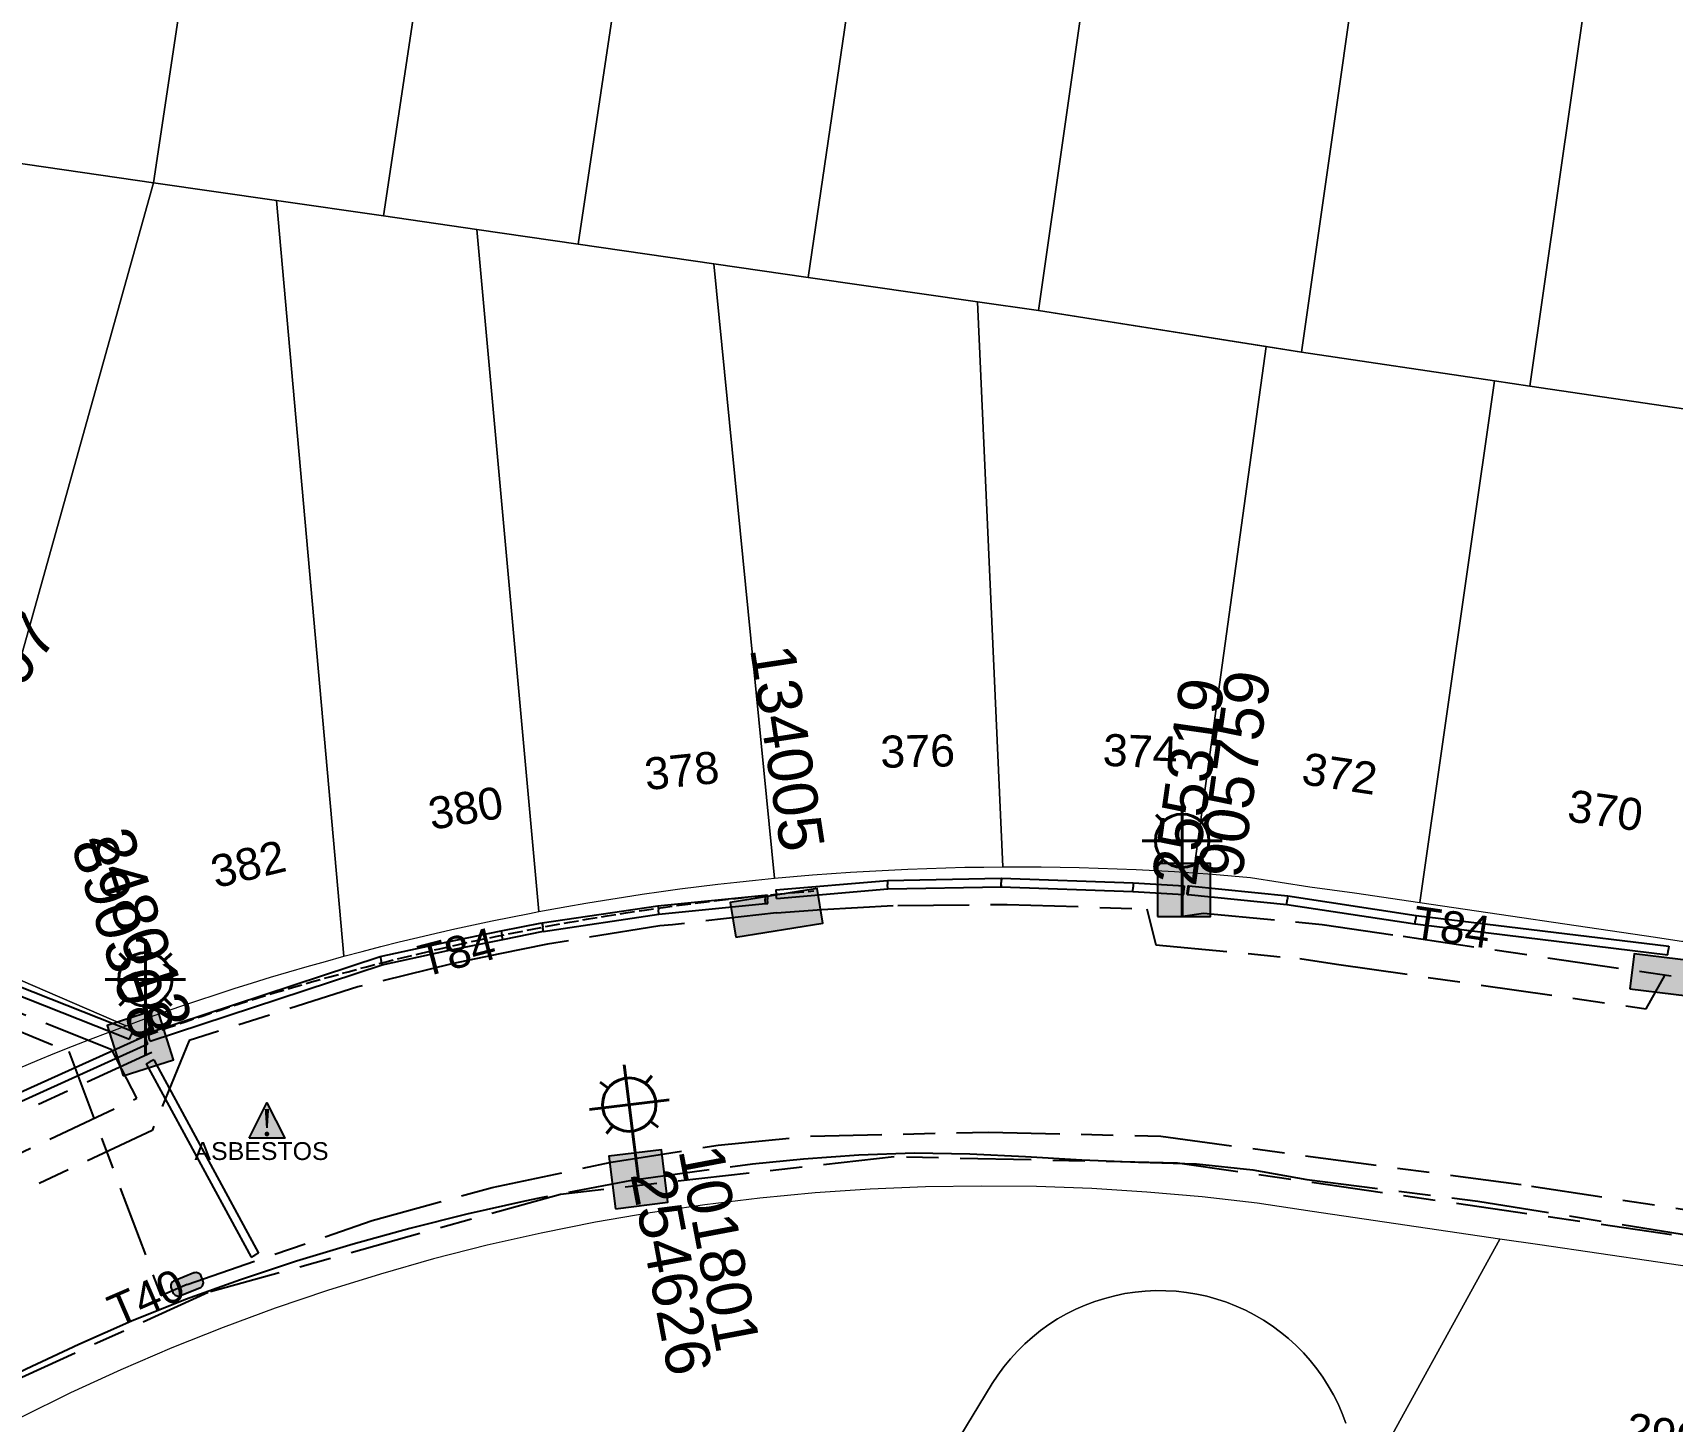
# Model space of a CAD drawing. Header units: metres. Extents: x 299140 to 300955, y 6226202 to 6227439.
# Drawn here: x 299967.4 to 300059.4, y 6226822.3 to 6226900.2 of the extents above; entities that cross this region are included whole.
import ezdxf
from ezdxf.enums import TextEntityAlignment as Align

# ---------------------------------------------------------------- set-up
doc = ezdxf.new("R2010")
doc.units = ezdxf.units.M
doc.linetypes.add('Cable Exist UG', pattern=[8.2, 4, -1.2, 1.8, -1.2])
doc.linetypes.add('DASHED', pattern=[0.75, 0.5, -0.25])
doc.layers.get('0').update_dxf_attribs({"color": 6})
doc.layers.add('Cadastre Land Parcels_SP_EXT', color=9, linetype='Continuous', lineweight=5)
doc.layers.add('Cadastre Roads_SP_EXT', color=9, linetype='Continuous', lineweight=5)
for name, color, linetype in [('Duct_SP_EXT', 7, 'Continuous'), ('Equip_HV_EXT', 7, 'Continuous'), ('Equip_SP_SL_EXT', 7, 'Continuous'), ('Mains_HV_EXT', 7, 'Continuous'), ('Mains_LV_EXT', 7, 'Continuous'), ('Mains_LV_SL_EXT', 7, 'Continuous'), ('Mains_SL_EXT', 7, 'Continuous'), ('SupportsUG_SP_LV_EXT', 7, 'Continuous'), ('SupportsUG_SP_LV_SL_EXT', 7, 'Continuous')]:
    doc.layers.add(name, color=color, linetype=linetype)
doc.layers.add('UNKNOWN_FEATURES', color=1, linetype='DASHED', plot=False)
doc.styles.add('COLUMN_LABEL', font='arial.ttf')
doc.styles.add('iecARIAL', font='arial.ttf', dxfattribs={"height": 2})
doc.styles.add('iecNAME', font='times.ttf')
doc.styles.add('POLE_LABEL', font='arial.ttf')
doc.styles.get("Standard").update_dxf_attribs({"font": 'arial.ttf'})

# ---------------------------------------------------------------- blocks, each defined once
blk = doc.blocks.new('COLUMN_EXT')
blk.add_hatch(color=256).paths.add_polyline_path([(-1.485, 1.485), (-1.485, -1.485), (1.485, -1.485), (1.485, 1.485)])
blk.add_lwpolyline([(-1.485, -1.485), (1.485, -1.485), (1.485, 1.485), (-1.485, 1.485)], close=True)
for tag, height, style, flags, p in [('ASSET_NUM', 2.5, 'COLUMN_LABEL', 8, (2, 2)), ('STRUCTURE_PLANT_NUMBER', 0.2, 'POLE_LABEL', 9, (1.813, 0.031)), ('STREET_CODE', 0.2, 'COLUMN_LABEL', 9, (1.813, -0.2))]:
    blk.add_attdef(tag, text='', height=height, dxfattribs=dict(style=style, flags=flags)).set_placement(p, align=Align.MIDDLE_LEFT)
at = {"flags": 9}
for tag, p in [('OWNED_BY', (1.813, -0.6)), ('STATE', (1.813, -0.8)), ('COLUMN_TYPE', (1.813, -0.4)), ('USAGE', (1.813, -1)), ('STREETNAME', (1.813, -1.6)), ('SUBURB', (1.813, -1.8)), ('LEGEND', (1.813, -1.2)), ('LOCATION', (1.813, -1.4)), ('NOTES', (1.813, -2))]:
    blk.add_attdef(tag, text='', height=0.2, dxfattribs=at).set_placement(p, align=Align.MIDDLE_LEFT)
at = {"flags": 1}
blk.add_attdef('Z', (1.813, -2.351), '', height=0.2, dxfattribs=at)
blk = doc.blocks.new('PILLAR_EXT')
blk.add_hatch(color=256).paths.add_polyline_path([(-2.475, 0.99), (-2.475, -0.99), (2.475, -0.99), (2.475, 0.99)])
blk.add_lwpolyline([(-2.475, -0.99), (2.475, -0.99), (2.475, 0.99), (-2.475, 0.99)], close=True)
at = {"style": 'iecARIAL', "flags": 8}
blk.add_attdef('ASSET_NUM', (1.5, 3.5), '', height=2.5, dxfattribs=at)
for tag, p, flags in [('OWNED_BY', (0, -0.2), 9), ('STATE', (0, -0.4), 9), ('SUPPORT_TYPE', (0, -0.6), 9), ('USAGE', (0, -0.8), 9), ('LEGEND', (0, -1), 9), ('STREETNAME', (0, -1.8), 9), ('SUBURB', (0, -2), 1), ('LOCATION', (0, -1.2), 9), ('NOTES', (0, -1.4), 9), ('PARENT', (0, -1.6), 9)]:
    blk.add_attdef(tag, p, '', height=0.2, dxfattribs=dict(flags=flags))
blk = doc.blocks.new('SL_LANTERN_EXT')
at = {"lineweight": 40}
for p, q in [((0, 1.968), (0, 6.468)), ((-1.459, 5.676), (-1.061, 5.278)), ((1.458, 5.676), (1.06, 5.278)), ((-2.25, 4.218), (2.25, 4.218)), ((-1.459, 2.759), (-1.061, 3.157)), ((1.458, 2.759), (1.06, 3.157)), ((0, 0), (0, 2.721))]:
    blk.add_line(p, q, dxfattribs=at)
blk.add_circle((0, 4.218), 1.5, dxfattribs=at)
at = {"style": 'iecARIAL', "flags": 8}
blk.add_attdef('ASSET_NUM', (1.5, 1.5), '', height=2.5, dxfattribs=at)
for tag, p, height, flags in [('CONSTRUCTED_VOLTAGE', (0.981, -0.653), 0.2, 9), ('CONTROL_TYPE', (0.981, -0.853), 0.2, 9), ('LANTERN_PURPOSE', (0.981, -1.053), 0.2, 9), ('LNUMBER', (2.181, -3.253), 2.5, 8), ('OPERATING_VOLTAGE', (0.981, -1.653), 0.2, 9), ('ORIENTATION', (0.981, -1.853), 0.2, 9), ('LANTERN_TYPE', (0.981, -1.253), 0.2, 9), ('NO_PHASES', (0.981, -1.453), 0.2, 9), ('OWNED_BY', (0.981, -2.053), 0.2, 9), ('STATE', (0.981, -2.253), 0.2, 9), ('CEXIST', (0.981, -2.653), 0.2, 9), ('CNEW', (0.981, -2.853), 0.2, 9), ('USAGE', (0.981, -2.453), 0.2, 9), ('CNUMBER', (0.981, -3.053), 0.2, 9), ('CREMOVE', (0.981, -3.253), 0.2, 9), ('CREPLACE', (0.981, -3.453), 0.2, 9), ('LKINGHEIGHT', (0.981, -3.653), 0.2, 9), ('LBRACKET', (0.981, -3.853), 0.2, 9), ('LBRACKETVOCAB', (0.981, -4.053), 0.2, 9), ('LCATEGORY', (0.981, -4.253), 0.2, 9), ('LCHARGE1', (0.981, -4.453), 0.2, 9), ('LCHARGE1PERCENT', (0.981, -4.653), 0.2, 9), ('LCHARGE2', (0.981, -4.853), 0.2, 9), ('LCHARGE2PERCENT', (0.981, -5.053), 0.2, 9), ('LCHARGE3', (0.981, -5.253), 0.2, 9), ('LCHARGE3PERCENT', (0.981, -5.453), 0.2, 9), ('LEXIST', (0.981, -5.653), 0.2, 9), ('LLAMP', (0.981, -5.853), 0.2, 9), ('LLAMPVOCAB', (0.981, -6.053), 0.2, 9), ('LMAST', (0.981, -6.253), 0.2, 9), ('LMASTVOCAB', (0.981, -6.453), 0.2, 9), ('LNEW', (0.981, -6.653), 0.2, 9), ('LANTNUMBER', (0.981, -6.853), 0.2, 9), ('LOUTREACH', (0.981, -7.253), 0.2, 9), ('LOUTREACHVOCAB', (0.981, -7.453), 0.2, 9), ('LRATECODE', (0.981, -7.653), 0.2, 9), ('LREMOVE', (0.981, -7.853), 0.2, 9), ('LREPLACE', (0.981, -8.053), 0.2, 9), ('LTYPE', (0.981, -8.253), 0.2, 9), ('LTYPEVOCAB', (0.981, -8.453), 0.2, 9), ('STREETNAME', (0.981, -9.253), 0.2, 9), ('LEGEND', (0.981, -8.653), 0.2, 9), ('LOCATION', (0.981, -8.853), 0.2, 9), ('NOTES', (0.981, -9.053), 0.2, 9), ('SUBURB', (0.981, -9.453), 0.2, 1)]:
    blk.add_attdef(tag, p, '', height=height, dxfattribs=dict(flags=flags))
blk = doc.blocks.new('HV_STJ_EXT')
h = blk.add_hatch(color=256)
edge = h.paths.add_edge_path()
edge.add_ellipse((-0.586, 0.131), major_axis=(0.226, 0.226), ratio=1, start_angle=44.99996, end_angle=135)
edge.add_line((-0.906, 0.131), (-0.906, -0.131))
edge.add_ellipse((-0.586, -0.131), major_axis=(0.226, 0.226), ratio=1, start_angle=134.99996, end_angle=225)
edge.add_line((-0.586, -0.451), (0.586, -0.451))
edge.add_ellipse((0.586, -0.131), major_axis=(-0.226, 0.226), ratio=1, start_angle=134.99996, end_angle=225)
edge.add_line((0.906, -0.131), (0.906, 0.131))
edge.add_ellipse((0.586, 0.131), major_axis=(-0.226, 0.226), ratio=1, start_angle=224.99996, end_angle=315)
edge.add_line((0.586, 0.451), (-0.586, 0.451))
blk.add_lwpolyline([(-0.906, 0.131), (-0.906, -0.131, 0.414214), (-0.586, -0.451), (0.586, -0.451, 0.414214), (0.906, -0.131), (0.906, 0.131, 0.414214), (0.586, 0.451), (-0.586, 0.451, 0.414214)], format="xyb", close=True)
for tag, flags, p in [('ORIENTATION', 9, (1.5, 0)), ('Z', 1, (1.5, -0.8)), ('USAGE', 9, (1.5, -0.2)), ('LEGEND', 9, (1.5, -0.4)), ('NOTES', 9, (1.5, -0.6))]:
    blk.add_attdef(tag, text='', height=0.2, dxfattribs=dict(flags=flags)).set_placement(p, align=Align.MIDDLE_LEFT)
blk = doc.blocks.new('WARNING_FEATURE_EXT')
h = blk.add_hatch(color=2)
h.dxf.hatch_style = 1
h.paths.add_polyline_path([(0.001, 1.995), (-0.994, -0.001), (0.997, -0.001)])
at = {"color": 18, "true_color": 0x000000}
blk.add_lwpolyline([(-0.994, -0.001), (0.001, 1.995), (0.997, -0.001)], close=True, dxfattribs=at)
at = {"color": 18, "true_color": 0x000000, "insert": (0.001, 0.872), "char_height": 1.5, "attachment_point": 5, "line_spacing_factor": 1.5, "style": 'iecNAME'}
blk.add_mtext_dynamic_manual_height_columns('!', width=1.5, gutter_width=4, heights=[0], dxfattribs=at)
at = {"color": 2, "flags": 1}
for tag, p in [('STATE', (1.191, 2.008)), ('HAZMAT_ID', (1.191, 0.723))]:
    blk.add_attdef(tag, p, '', height=0.8, dxfattribs=at)
at = {"color": 2}
blk.add_attdef('WARNING_TYPE', text='', height=1, dxfattribs=at).set_placement((-4.067, -1.217), (4.875, -1.217), align=Align.ALIGNED)
at = {"color": 2, "flags": 1}
blk.add_attdef('WARNING_DESC', text='', height=0.8, dxfattribs=at).set_placement((1.191, -0.562), align=Align.MIDDLE_CENTER)

msp = doc.modelspace()

# ---------------------------------------------------------------- linework, layer by layer
at = {"layer": 'Cadastre Land Parcels_SP_EXT', "linetype": 'Continuous'}
for points in [[(299979.228, 6226925.501), (299969.899, 6226926.852), (299968.103, 6226927.115), (299966.308, 6226927.386), (299960.915, 6226893.739), (299974.181, 6226891.822), (299979.228, 6226925.501)], [(299992.15, 6226923.631), (299979.228, 6226925.501), (299974.181, 6226891.822), (299981.089, 6226890.823), (299987.094, 6226889.956), (299992.15, 6226923.631)], [(300003.048, 6226922), (299992.15, 6226923.631), (299987.094, 6226889.956), (299992.334, 6226889.2), (299998.02, 6226888.377), (300003.048, 6226922)], [(300015.823, 6226919.94), (300003.048, 6226922), (299998.02, 6226888.377), (300005.625, 6226887.278), (300010.933, 6226886.512), (300015.823, 6226919.94)], [(300028.598, 6226917.884), (300026.507, 6226918.215), (300015.823, 6226919.94), (300010.933, 6226886.512), (300020.429, 6226885.139), (300023.846, 6226884.645), (300028.598, 6226917.884)], [(300043.369, 6226915.611), (300028.598, 6226917.884), (300023.846, 6226884.645), (300038.604, 6226882.316), (300043.369, 6226915.611)], [(300056.191, 6226913.719), (300043.369, 6226915.611), (300038.604, 6226882.316), (300049.45, 6226880.7), (300051.423, 6226880.409), (300056.191, 6226913.719)], [(300069.013, 6226911.827), (300056.191, 6226913.719), (300051.423, 6226880.409), (300064.245, 6226878.518), (300069.013, 6226911.827)], [(299973.648, 6226844.864), (299974.656, 6226845.224), (299975.666, 6226845.574), (299976.679, 6226845.919), (299977.694, 6226846.255), (299978.712, 6226846.584), (299979.732, 6226846.906), (299980.754, 6226847.219), (299981.779, 6226847.525), (299982.806, 6226847.825), (299983.835, 6226848.115), (299984.866, 6226848.398), (299981.089, 6226890.823), (299974.181, 6226891.822), (299963.525, 6226853.709), (299963.703, 6226853.393), (299963.876, 6226853.076), (299964.043, 6226852.756), (299964.205, 6226852.432), (299964.36, 6226852.105), (299966.723, 6226847.057), (299972.644, 6226844.498), (299973.648, 6226844.864)], [(299985.9, 6226848.674), (299986.936, 6226848.943), (299987.973, 6226849.203), (299989.012, 6226849.456), (299990.053, 6226849.701), (299991.096, 6226849.938), (299992.141, 6226850.168), (299993.186, 6226850.389), (299994.235, 6226850.603), (299995.284, 6226850.81), (299995.816, 6226850.91), (299992.334, 6226889.2), (299987.094, 6226889.956), (299981.089, 6226890.823), (299984.866, 6226848.398), (299985.9, 6226848.674)], [(299996.335, 6226851.009), (299997.388, 6226851.199), (299998.442, 6226851.382), (299999.496, 6226851.557), (300000.553, 6226851.725), (300001.611, 6226851.885), (300002.669, 6226852.036), (300003.729, 6226852.18), (300004.789, 6226852.316), (300005.851, 6226852.444), (300006.915, 6226852.564), (300007.978, 6226852.677), (300009.042, 6226852.781), (300005.625, 6226887.278), (299998.02, 6226888.377), (299992.334, 6226889.2), (299995.816, 6226850.91), (299996.335, 6226851.009)], [(300020.429, 6226885.139), (300010.933, 6226886.512), (300005.625, 6226887.278), (300009.042, 6226852.781), (300010.107, 6226852.877), (300011.173, 6226852.967), (300012.24, 6226853.048), (300013.307, 6226853.12), (300014.374, 6226853.186), (300015.442, 6226853.242), (300016.511, 6226853.292), (300017.579, 6226853.333), (300018.648, 6226853.367), (300019.718, 6226853.393), (300020.787, 6226853.41), (300021.856, 6226853.42), (300020.429, 6226885.139)], [(300036.637, 6226882.627), (300023.846, 6226884.645), (300020.429, 6226885.139), (300021.856, 6226853.42), (300022.926, 6226853.422), (300023.996, 6226853.416), (300025.065, 6226853.401), (300026.134, 6226853.379), (300027.204, 6226853.349), (300028.272, 6226853.311), (300029.341, 6226853.265), (300030.409, 6226853.212), (300031.477, 6226853.151), (300032.544, 6226853.081), (300036.637, 6226882.627)], [(300049.45, 6226880.7), (300038.604, 6226882.316), (300036.637, 6226882.627), (300032.544, 6226853.081), (300033.611, 6226853.004), (300034.677, 6226852.918), (300035.742, 6226852.825), (300039.077, 6226852.298), (300041.582, 6226851.953), (300045.256, 6226851.413), (300049.45, 6226880.7)], [(300064.245, 6226878.518), (300051.423, 6226880.409), (300049.45, 6226880.7), (300045.256, 6226851.413), (300058.47, 6226849.47), (300060.051, 6226849.231), (300064.245, 6226878.518)], [(300079.654, 6226828.129), (300078.467, 6226828.303), (300051.987, 6226832.197), (300049.746, 6226832.526), (300041.983, 6226818.418), (300041.688, 6226817.884), (300040.308, 6226815.362), (300053.92, 6226810.27), (300072.595, 6226806.195), (300079.654, 6226828.129)]]:
    msp.add_lwpolyline(points, close=True, dxfattribs=at)
for points in [[(299963.525, 6226853.709), (299974.181, 6226891.822), (299974.181, 6226891.822), (299960.915, 6226893.739)], [(300041.983, 6226818.418), (300049.746, 6226832.526), (300049.746, 6226832.526), (300039.21, 6226834.08), (300036.124, 6226834.533), (300033.036, 6226834.888), (300029.94, 6226835.163), (300026.839, 6226835.357), (300023.733, 6226835.47), (300020.626, 6226835.502), (300017.518, 6226835.453), (300014.413, 6226835.324), (300011.313, 6226835.115), (300008.218, 6226834.825), (300005.133, 6226834.454), (300002.059, 6226834.004), (299998.997, 6226833.473), (299995.949, 6226832.862), (299992.918, 6226832.175), (299989.907, 6226831.407), (299986.917, 6226830.561), (299983.949, 6226829.638), (299981.008, 6226828.639), (299978.092, 6226827.562), (299975.205, 6226826.411), (299972.349, 6226825.187), (299969.527, 6226823.886), (299966.738, 6226822.514)], [(300017.244, 6226817.804), (300021.25, 6226824.409), (300021.567, 6226824.892), (300021.91, 6226825.358), (300022.278, 6226825.807), (300022.669, 6226826.235), (300023.081, 6226826.643), (300023.514, 6226827.027), (300023.966, 6226827.389), (300024.436, 6226827.727), (300024.925, 6226828.039), (300025.428, 6226828.326), (300025.946, 6226828.585), (300026.476, 6226828.818), (300027.018, 6226829.022), (300027.571, 6226829.197), (300028.131, 6226829.345), (300028.699, 6226829.461), (300029.272, 6226829.548), (300029.846, 6226829.605), (300030.427, 6226829.631), (300031.006, 6226829.628), (300031.584, 6226829.594), (300032.16, 6226829.53), (300032.731, 6226829.436), (300033.297, 6226829.311), (300033.857, 6226829.157), (300034.406, 6226828.975), (300034.945, 6226828.765), (300035.472, 6226828.526), (300035.988, 6226828.26), (300036.487, 6226827.966), (300036.971, 6226827.648), (300037.437, 6226827.304), (300037.885, 6226826.937), (300038.313, 6226826.547), (300038.721, 6226826.135), (300039.104, 6226825.701), (300039.466, 6226825.248), (300039.804, 6226824.778), (300040.117, 6226824.289), (300040.402, 6226823.786), (300040.662, 6226823.269), (300040.895, 6226822.737), (300041.099, 6226822.196)]]:
    msp.add_lwpolyline(points, dxfattribs=at)
at = {"layer": 'Cadastre Roads_SP_EXT', "linetype": 'Continuous'}
for points in [[(299966.674, 6226842.144), (299967.662, 6226842.555), (299968.652, 6226842.959), (299969.646, 6226843.355), (299970.642, 6226843.743), (299971.641, 6226844.124), (299972.644, 6226844.498), (299966.723, 6226847.057)], [(300041.099, 6226822.196), (300040.895, 6226822.737), (300040.662, 6226823.269), (300040.402, 6226823.786), (300040.117, 6226824.289), (300039.804, 6226824.778), (300039.466, 6226825.248), (300039.104, 6226825.701), (300038.721, 6226826.135), (300038.313, 6226826.547), (300037.885, 6226826.937), (300037.437, 6226827.304), (300036.971, 6226827.648), (300036.487, 6226827.966), (300035.988, 6226828.26), (300035.472, 6226828.526), (300034.945, 6226828.765), (300034.406, 6226828.975), (300033.857, 6226829.157), (300033.297, 6226829.311), (300032.731, 6226829.436), (300032.16, 6226829.53), (300031.584, 6226829.594), (300031.006, 6226829.628), (300030.427, 6226829.631), (300029.846, 6226829.605), (300029.272, 6226829.548), (300028.699, 6226829.461), (300028.131, 6226829.345), (300027.571, 6226829.197), (300027.018, 6226829.022), (300026.476, 6226828.818), (300025.946, 6226828.585), (300025.428, 6226828.326), (300024.925, 6226828.039), (300024.436, 6226827.727), (300023.966, 6226827.389), (300023.514, 6226827.027), (300023.081, 6226826.643), (300022.669, 6226826.235), (300022.278, 6226825.807), (300021.91, 6226825.358), (300021.567, 6226824.892), (300021.25, 6226824.409), (300017.244, 6226817.804)]]:
    msp.add_lwpolyline(points, dxfattribs=at)
at = {"layer": 'Duct_SP_EXT'}
for p, q in [((300009.106, 6226852.124), (300015.373, 6226852.66)), ((300009.147, 6226851.646), (300015.398, 6226852.18)), ((300015.373, 6226852.66), (300021.757, 6226852.783)), ((300015.373, 6226852.66), (300015.385, 6226852.42)), ((300015.398, 6226852.18), (300015.385, 6226852.42)), ((300015.398, 6226852.18), (300021.766, 6226852.303)), ((300021.753, 6226852.303), (300021.762, 6226852.543)), ((300021.753, 6226852.303), (300029.146, 6226852.043)), ((300021.757, 6226852.783), (300021.762, 6226852.543)), ((300021.77, 6226852.783), (300021.762, 6226852.543)), ((300021.766, 6226852.303), (300021.762, 6226852.543)), ((300021.77, 6226852.783), (300029.169, 6226852.522)), ((300029.146, 6226852.043), (300029.157, 6226852.282)), ((300029.169, 6226852.522), (300029.157, 6226852.282)), ((300029.169, 6226852.522), (300032.031, 6226852.356)), ((300032.031, 6226852.356), (300032.017, 6226852.117)), ((300032.224, 6226852.354), (300032.21, 6226852.114)), ((300032.224, 6226852.354), (300032.29, 6226852.35)), ((300032.29, 6226852.35), (300032.271, 6226852.111)), ((300032.29, 6226852.35), (300037.841, 6226851.787)), ((299995.99, 6226850.274), (300002.492, 6226851.239)), ((300002.492, 6226851.239), (300008.495, 6226851.837)), ((300002.492, 6226851.239), (300002.522, 6226851.001)), ((300002.551, 6226850.762), (300008.539, 6226851.359)), ((300008.495, 6226851.837), (300008.63, 6226851.849)), ((300008.495, 6226851.837), (300008.517, 6226851.598)), ((300008.539, 6226851.359), (300008.517, 6226851.598)), ((300008.539, 6226851.359), (300008.67, 6226851.37)), ((300008.63, 6226851.849), (300008.65, 6226851.61)), ((300008.67, 6226851.37), (300008.65, 6226851.61)), ((300009.106, 6226852.124), (300009.126, 6226851.885)), ((300009.147, 6226851.646), (300009.126, 6226851.885)), ((300029.146, 6226852.043), (300032.003, 6226851.877)), ((300032.003, 6226851.877), (300032.017, 6226852.117)), ((300032.196, 6226851.875), (300032.21, 6226852.114)), ((300032.196, 6226851.875), (300032.251, 6226851.871)), ((300032.251, 6226851.871), (300032.271, 6226852.111)), ((300032.251, 6226851.871), (300037.78, 6226851.31)), ((300037.78, 6226851.31), (300037.811, 6226851.548)), ((300037.78, 6226851.31), (300044.979, 6226850.216)), ((300037.841, 6226851.787), (300037.811, 6226851.548)), ((300037.841, 6226851.787), (300045.051, 6226850.69)), ((299996.06, 6226849.8), (300002.551, 6226850.762)), ((300002.551, 6226850.762), (300002.522, 6226851.001)), ((300044.979, 6226850.216), (300045.015, 6226850.453)), ((300044.986, 6226850.215), (300045.015, 6226850.453)), ((300045.044, 6226850.691), (300045.015, 6226850.453)), ((300045.051, 6226850.69), (300045.015, 6226850.453)), ((300045.044, 6226850.691), (300059.223, 6226848.966)), ((299990.607, 6226849.191), (299993.692, 6226849.819)), ((299993.692, 6226849.819), (299995.978, 6226850.272)), ((299993.692, 6226849.819), (299993.739, 6226849.583)), ((299993.786, 6226849.348), (299993.739, 6226849.583)), ((299993.786, 6226849.348), (299996.072, 6226849.802)), ((299995.978, 6226850.272), (299996.025, 6226850.037)), ((299995.99, 6226850.274), (299996.025, 6226850.037)), ((299996.072, 6226849.802), (299996.025, 6226850.037)), ((299996.06, 6226849.8), (299996.025, 6226850.037)), ((300044.986, 6226850.215), (300059.165, 6226848.49)), ((299986.897, 6226848.392), (299990.607, 6226849.191)), ((299987.023, 6226847.928), (299990.705, 6226848.722)), ((299990.607, 6226849.191), (299990.656, 6226848.956)), ((299990.705, 6226848.722), (299990.656, 6226848.956)), ((299990.705, 6226848.722), (299993.786, 6226849.348)), ((300059.165, 6226848.49), (300059.194, 6226848.728)), ((300059.223, 6226848.966), (300059.194, 6226848.728)), ((299973.848, 6226844.09), (299986.897, 6226848.392)), ((299973.998, 6226843.634), (299987.023, 6226847.928)), ((299986.897, 6226848.392), (299986.96, 6226848.16)), ((299987.023, 6226847.928), (299986.96, 6226848.16)), ((299966.525, 6226846.753), (299973.014, 6226844.201)), ((299966.17, 6226846.376), (299972.838, 6226843.755)), ((299956.094, 6226835.959), (299973.671, 6226843.92)), ((299972.838, 6226843.755), (299972.926, 6226843.978)), ((299973.014, 6226844.201), (299972.926, 6226843.978)), ((299973.671, 6226843.92), (299973.77, 6226843.701)), ((299973.848, 6226844.09), (299973.923, 6226843.862)), ((299973.998, 6226843.634), (299973.923, 6226843.862)), ((299956.292, 6226835.522), (299973.869, 6226843.483)), ((299973.869, 6226843.483), (299973.77, 6226843.701)), ((299973.774, 6226842.358), (299973.985, 6226842.472)), ((299973.774, 6226842.358), (299979.662, 6226831.504)), ((299974.196, 6226842.587), (299973.985, 6226842.472)), ((299974.196, 6226842.587), (299980.084, 6226831.732)), ((299979.662, 6226831.504), (299979.873, 6226831.618)), ((299980.084, 6226831.732), (299979.873, 6226831.618))]:
    msp.add_line(p, q, dxfattribs=at)
at = {"layer": 'Mains_HV_EXT', "linetype": 'Cable Exist UG'}
for points in [[(299964.823, 6226844.961), (299969.424, 6226843.056), (299969.424, 6226843.056), (299974.589, 6226829.36), (299976.07, 6226829.985)], [(299976.074, 6226829.984), (299986.465, 6226833.564), (299993.191, 6226835.419), (299999.873, 6226836.835), (300005.876, 6226837.797), (300011.059, 6226838.299), (300021.052, 6226838.534), (300030.718, 6226838.297), (300051.51, 6226835.503), (300067.156, 6226833.102), (300075.328, 6226844.051), (300101.715, 6226840.13)]]:
    msp.add_lwpolyline(points, dxfattribs=at)
at = {"layer": 'Mains_LV_EXT', "linetype": 'Cable Exist UG'}
for points in [[(299933.6, 6226819.705), (299935.999, 6226819.022), (299935.999, 6226819.022), (299943.583, 6226824.821), (299953.516, 6226831.167), (299973.253, 6226840.432), (299971.852, 6226843.146), (299971.852, 6226843.146), (299965.531, 6226845.672), (299964.419, 6226848.041), (299963.523, 6226849.95), (299962.623, 6226851.851), (299960.769, 6226854.846), (299959.498, 6226856.372), (299957.868, 6226855.221), (299957.868, 6226855.221), (299956.204, 6226856.671), (299956.893, 6226858.619), (299955.095, 6226859.953), (299952.207, 6226861.408)], [(300009.15, 6226850.839), (300011.7, 6226851.027), (300011.7, 6226851.027), (300015.958, 6226851.256), (300022.088, 6226851.315), (300029.922, 6226851.062), (300030.44, 6226849.043), (300038.525, 6226848.268), (300038.525, 6226848.268), (300040.578, 6226847.958), (300057.951, 6226845.452), (300059.009, 6226847.33)], [(300009.15, 6226850.839), (300003.31, 6226850.167), (300003.31, 6226850.167), (300002.604, 6226850.1), (299996.287, 6226849.085), (299993.612, 6226848.535), (299990.934, 6226847.984), (299985.652, 6226846.676), (299976.193, 6226843.668), (299974.103, 6226838.622), (299974.103, 6226838.622), (299954.483, 6226829.412), (299944.731, 6226823.181), (299937.214, 6226817.434), (299933.6, 6226819.705)], [(300067.496, 6226831.59), (300031.645, 6226836.787), (300015.756, 6226837.134), (299997.034, 6226835.035), (299977.247, 6226829.523), (299959.526, 6226821.437), (299944.288, 6226810.955), (299935.118, 6226802.742), (299927.2, 6226794.02), (299918.44, 6226782.426), (299910.59, 6226768.407), (299911.567, 6226764.432)]]:
    msp.add_lwpolyline(points, dxfattribs=at)
at = {"layer": 'Mains_LV_SL_EXT', "linetype": 'Cable Exist UG'}
for points in [[(300031.957, 6226850.656), (300033.108, 6226850.828), (300039.771, 6226850.183), (300039.771, 6226850.183), (300044.326, 6226849.521), (300059.609, 6226847.257)], [(299974.09, 6226842.998), (299964.926, 6226838.789), (299952.56, 6226832.872), (299942.364, 6226826.416)]]:
    msp.add_lwpolyline(points, dxfattribs=at)
at = {"layer": 'Mains_SL_EXT', "linetype": 'Cable Exist UG'}
for points in [[(300001.399, 6226835.883), (300007.797, 6226836.754), (300010.666, 6226837.032), (300013.773, 6226837.247), (300016.893, 6226837.369), (300020.007, 6226837.314), (300023.121, 6226837.159), (300026.275, 6226836.98), (300029.472, 6226836.848), (300032.724, 6226836.752), (300035.883, 6226836.419), (300038.912, 6226835.86), (300048.515, 6226834.654), (300067.496, 6226831.59)], [(300001.399, 6226835.883), (299995.827, 6226834.824), (299995.028, 6226834.66), (299991.762, 6226833.92), (299988.569, 6226833.114), (299985.381, 6226832.235), (299982.21, 6226831.278), (299979.073, 6226830.246), (299975.988, 6226829.136), (299972.951, 6226827.924), (299969.987, 6226826.615), (299967.045, 6226825.227), (299964.139, 6226823.764), (299961.264, 6226822.216), (299958.445, 6226820.601), (299955.849, 6226818.898), (299954.056, 6226817.599), (299950.69, 6226815.252), (299947.626, 6226813.08), (299940.612, 6226807.613)]]:
    msp.add_lwpolyline(points, dxfattribs=at)
at = {"layer": 'UNKNOWN_FEATURES'}
msp.add_lwpolyline([(299973.238, 6226843.756), (299973.954, 6226844.018), (299974.955, 6226844.375), (299975.959, 6226844.723), (299976.965, 6226845.066), (299977.974, 6226845.4), (299978.986, 6226845.727), (299979.999, 6226846.046), (299981.015, 6226846.358), (299982.034, 6226846.662), (299983.054, 6226846.959), (299984.077, 6226847.248), (299985.102, 6226847.53), (299986.129, 6226847.804), (299987.158, 6226848.071), (299988.189, 6226848.33), (299989.221, 6226848.581), (299990.256, 6226848.824), (299991.292, 6226849.06), (299992.331, 6226849.288), (299993.37, 6226849.508), (299994.412, 6226849.721), (299995.455, 6226849.926), (299996.499, 6226850.124), (299997.545, 6226850.313), (299998.592, 6226850.494), (299999.641, 6226850.669), (300000.691, 6226850.836), (300001.742, 6226850.994), (300002.794, 6226851.145), (300003.847, 6226851.288), (300004.9, 6226851.423), (300005.955, 6226851.55), (300007.013, 6226851.669), (300008.07, 6226851.782), (300009.126, 6226851.885), (300010.185, 6226851.981), (300011.248, 6226852.07)], dxfattribs=at)

# ---------------------------------------------------------------- block references
at = {"layer": 'Duct_SP_EXT'}
ref = msp.add_blockref('WARNING_FEATURE_EXT', (299980.55, 6226838.182), dxfattribs=at)
ref.add_attrib('WARNING_TYPE', 'ASBESTOS', (299976.483, 6226836.965), dxfattribs={"layer": '0', "color": 2, "height": 1})
at = {"layer": 'Equip_HV_EXT', "rotation": 201.7361125884737}
msp.add_blockref('HV_STJ_EXT', (299976.07, 6226829.985), dxfattribs=at)
at = {"layer": 'Equip_SP_SL_EXT'}
ref = msp.add_blockref('SL_LANTERN_EXT', (300031.914, 6226850.664), dxfattribs=at)
ref.add_attrib('ASSET_NUM', '255319', dxfattribs={"layer": '0', "height": 2.5, "rotation": 81.94907, "style": 'iecARIAL'}).set_placement((300033.414, 6226852.164), align=Align.BOTTOM_LEFT)
ref = msp.add_blockref('SL_LANTERN_EXT', (299973.731, 6226842.885), dxfattribs=at)
ref.add_attrib('ASSET_NUM', '248012', dxfattribs={"layer": '0', "height": 2.5, "rotation": 287.63624, "style": 'iecARIAL'}).set_placement((299975.231, 6226844.385), align=Align.MIDDLE_RIGHT)
ref = msp.add_blockref('SL_LANTERN_EXT', (300001.399, 6226835.883), dxfattribs=dict(at, rotation=7.037431336389133))
ref.add_attrib('ASSET_NUM', '101801', dxfattribs={"layer": '0', "height": 2.5, "rotation": 280.7021, "style": 'iecARIAL'}).set_placement((300002.899, 6226837.383), align=Align.BOTTOM_LEFT)
at = {"layer": 'SupportsUG_SP_LV_EXT'}
ref = msp.add_blockref('PILLAR_EXT', (300009.15, 6226850.839), dxfattribs=dict(at, rotation=9.125698423829173))
ref.add_attrib('ASSET_NUM', '134005', dxfattribs={"layer": '0', "height": 2.5, "rotation": 278.68853, "style": 'iecARIAL'}).set_placement((300010.65, 6226854.339), align=Align.MIDDLE_RIGHT)
ref = msp.add_blockref('PILLAR_EXT', (300059.609, 6226847.258), dxfattribs=dict(at, rotation=352.9082511567419))
ref.add_attrib('ASSET_NUM', '129831', dxfattribs={"layer": '0', "height": 2.5, "rotation": 80.14228, "style": 'iecARIAL'}).set_placement((300061.902, 6226850.216), align=Align.MIDDLE_LEFT)
at = {"layer": 'SupportsUG_SP_LV_SL_EXT'}
ref = msp.add_blockref('COLUMN_EXT', (299958.242, 6226857.618), dxfattribs=dict(at, rotation=140.894722596234))
ref.add_attrib('ASSET_NUM', '890307', dxfattribs={"layer": '0', "height": 2.5, "rotation": 55.32613, "style": 'COLUMN_LABEL'}).set_placement((299960.242, 6226858.368), align=Align.TOP_LEFT)
ref = msp.add_blockref('COLUMN_EXT', (300032.017, 6226852.117), dxfattribs=at)
ref.add_attrib('ASSET_NUM', '905759', dxfattribs={"layer": '0', "height": 2.5, "rotation": 81.94907, "style": 'COLUMN_LABEL'}).set_placement((300034.017, 6226852.867), align=Align.MIDDLE_LEFT)
ref = msp.add_blockref('COLUMN_EXT', (299973.451, 6226843.557), dxfattribs=dict(at, rotation=17.63623652551279))
ref.add_attrib('ASSET_NUM', '890308', dxfattribs={"layer": '0', "height": 2.5, "rotation": 287.63624, "style": 'COLUMN_LABEL'}).set_placement((299975.451, 6226844.307), align=Align.TOP_RIGHT)
ref = msp.add_blockref('COLUMN_EXT', (300001.399, 6226835.883), dxfattribs=dict(at, rotation=7.037431336389133))
ref.add_attrib('ASSET_NUM', '254626', dxfattribs={"layer": '0', "height": 2.5, "rotation": 280.7021, "style": 'COLUMN_LABEL'}).set_placement((300003.399, 6226836.633), align=Align.TOP_LEFT)

# ---------------------------------------------------------------- texts
at = {"layer": 'Cadastre Land Parcels_SP_EXT'}
for s, rotation, p in [('376', 1.19626, (300014.991, 6226858.977)), ('374', 357.64913, (300027.432, 6226859.097)), ('378', 5.78575, (300001.834, 6226857.719)), ('372', 351.48877, (300038.55, 6226858.075)), ('380', 9.68235, (299989.784, 6226855.487)), ('370', 352.00652, (300053.465, 6226855.99)), ('382', 13.6772, (299977.673, 6226852.214)), ('299', 350.65, (300056.705, 6226821.032))]:
    msp.add_text(s, height=1.8, rotation=rotation, dxfattribs=at).set_placement(p)
at = {"layer": 'Mains_LV_EXT'}
for s, rotation, p in [('T84', 351.63591, (300044.773, 6226849.462)), ('T84', 14.56449, (299989.34, 6226847.218)), ('T40', 23.35079, (299972.137, 6226827.555))]:
    msp.add_text(s, height=1.8, rotation=rotation, dxfattribs=at).set_placement(p)

doc.saveas('drawing.dxf')
